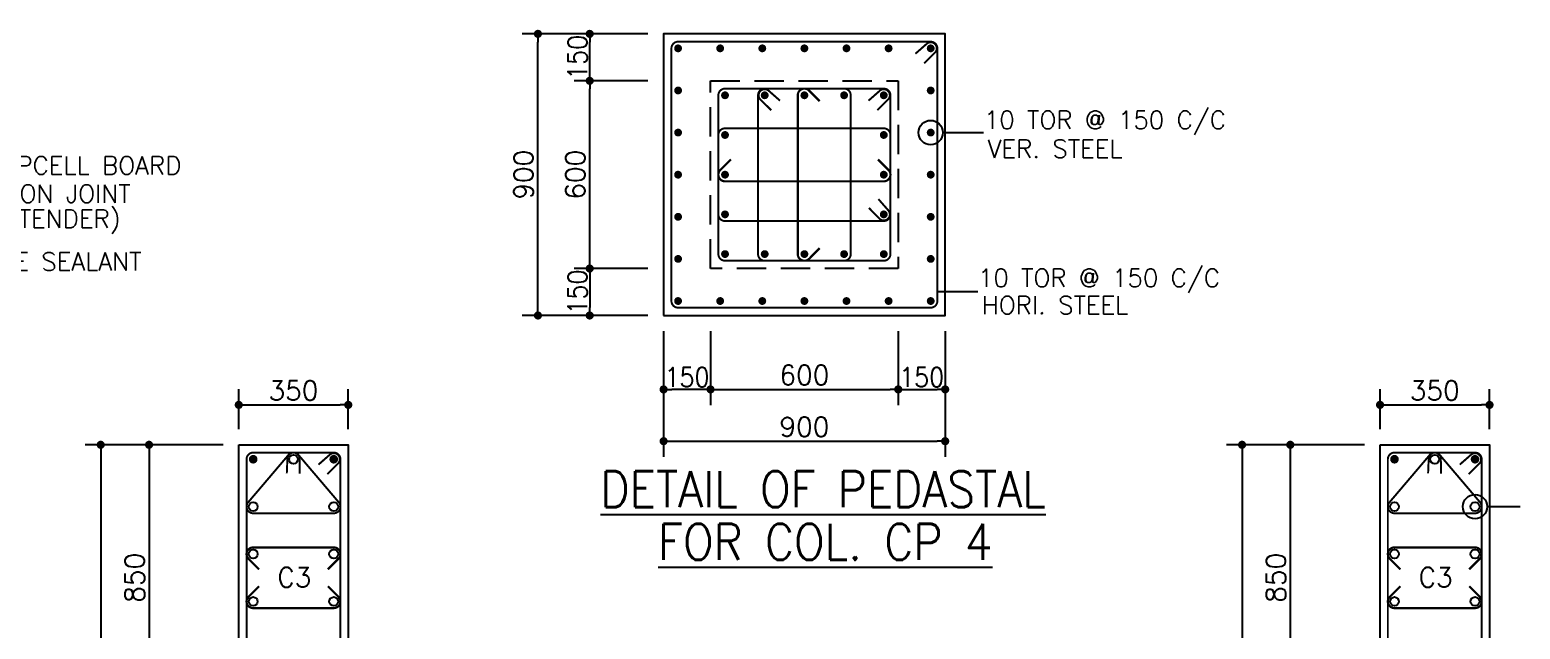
# Model space of a CAD drawing. Extents: x -200722 to 834823, y -494970 to 88783.
# Drawn here: x 282046 to 301102, y -155018 to -147356 of the extents above; entities that cross this region are included whole.
import ezdxf
from ezdxf.enums import TextEntityAlignment as Align

# ---------------------------------------------------------------- set-up
doc = ezdxf.new("R2010")
doc.units = 0
doc.header["$LTSCALE"] = 100
doc.header["$MEASUREMENT"] = 0
doc.header["$PDMODE"] = 34
doc.linetypes.add('HIDDEN', pattern=[0.375, 0.25, -0.125])
doc.layers.get('0').update_dxf_attribs({"linetype": 'CONTINUOUS'})
doc.layers.get('DEFPOINTS').update_dxf_attribs({"linetype": 'CONTINUOUS'})
for name, color, linetype in [('5', 4, 'CONTINUOUS'), ('BEAM', 4, 'CONTINUOUS'), ('COL. SHED. STEEL.', 6, 'CONTINUOUS'), ('column', 240, 'CONTINUOUS'), ('STEEL', 6, 'CONTINUOUS'), ('TEXT', 2, 'CONTINUOUS')]:
    doc.layers.add(name, color=color, linetype=linetype)
doc.layers.add('g-dim', color=6, linetype='CONTINUOUS', lineweight=9)
doc.styles.add('ROMANS', font='romans.shx')
doc.styles.get("Standard").update_dxf_attribs({"font": 'simplex.shx'})
doc.dimstyles.new('STANDARD$0', dxfattribs={"dimtxt": 2.5, "dimasz": 2.5, "dimexe": 2, "dimexo": 0.7, "dimgap": 0.9, "dimtad": 1, "dimdec": 0, "dimdsep": 46, "dimtxsty": 'ROMANS', "dimcen": 0.09, "dimclrd": 4, "dimclre": 4, "dimclrt": 3, "dimadec": 0, "dimazin": 0, "dimtfac": 1, "dimtdec": 0, "dimtmove": 0, "dimatfit": 3, "dimfxl": 1, "dimtolj": 1, "dimtzin": 0, "dimarcsym": 0})

# ---------------------------------------------------------------- blocks, each defined once
blk = doc.blocks.new('DOT')
at = {"color": 0, "linetype": 'ByBlock'}
blk.add_line((-0.5, 0), (-1, 0), dxfattribs=at)
at = {"color": 0, "linetype": 'ByBlock', "const_width": 0.5}
blk.add_lwpolyline([(-0.25, 0, 1), (0.25, 0, 1)], format="xyb", close=True, dxfattribs=at)
blk = doc.blocks.new('*D49')
at = {"layer": 'BEAM', "color": 0, "lineweight": -2, "transparency": 16777216}
for p, q in [((299310, -152461), (299310, -151951)), ((300710, -152461), (300710, -151951)), ((299414, -152151), (300606, -152151))]:
    blk.add_line(p, q, dxfattribs=at)
at = {"layer": 'DEFPOINTS', "color": 0, "lineweight": -3, "transparency": 16777216}
for p in [(300710, -152151), (299310, -152661, 0), (300710, -152661, 0)]:
    blk.add_point(p, dxfattribs=at)
at = {"layer": 'BEAM', "color": 0, "lineweight": -2, "transparency": 16777216, "xscale": 104, "yscale": 104, "zscale": 104, "rotation": 180}
blk.add_blockref('DOT', (299310, -152151), dxfattribs=at)
at = {"layer": 'BEAM', "color": 0, "lineweight": -2, "transparency": 16777216, "xscale": 104, "yscale": 104, "zscale": 104}
blk.add_blockref('DOT', (300710, -152151), dxfattribs=at)
at = {"layer": 'BEAM', "color": 0, "transparency": 16777216, "insert": (300010, -151967), "char_height": 248, "attachment_point": 5}
blk.add_mtext('\\A1;350', dxfattribs=at)
blk = doc.blocks.new('_DOT')
at = {"color": 0, "linetype": 'ByBlock'}
blk.add_line((-0.5, 0), (-1, 0), dxfattribs=at)
at = {"color": 0, "linetype": 'ByBlock', "const_width": 0.5}
blk.add_lwpolyline([(-0.25, 0, 1), (0.25, 0, 1)], format="xyb", close=True, dxfattribs=at)
blk = doc.blocks.new('*D50')
at = {"layer": 'BEAM', "color": 0, "lineweight": -2, "transparency": 16777216}
for p, q in [((299110, -152661), (297963, -152661)), ((298163, -152765), (298163, -155957)), ((299110, -156061), (297963, -156061))]:
    blk.add_line(p, q, dxfattribs=at)
at = {"layer": 'DEFPOINTS', "color": 0, "lineweight": -3, "transparency": 16777216}
for p in [(299310, -152661), (298163, -156061), (299310, -156061, 0)]:
    blk.add_point(p, dxfattribs=at)
at = {"layer": 'BEAM', "color": 0, "lineweight": -2, "transparency": 16777216, "xscale": 104, "yscale": 104, "zscale": 104}
for p, rotation in [((298163, -152661), 90), ((298163, -156061), 270)]:
    blk.add_blockref('DOT', p, dxfattribs=dict(at, rotation=rotation))
at = {"layer": 'BEAM', "color": 0, "transparency": 16777216, "insert": (297979, -154361), "char_height": 248, "attachment_point": 5, "rotation": 90}
blk.add_mtext('\\A1;850', dxfattribs=at)
blk = doc.blocks.new('*D51')
at = {"layer": 'BEAM', "color": 0, "lineweight": -2, "transparency": 16777216}
for p, q in [((299110, -152661), (297346, -152661)), ((297546, -152765), (297546, -172317)), ((299110, -172421), (297346, -172421))]:
    blk.add_line(p, q, dxfattribs=at)
at = {"layer": 'DEFPOINTS', "color": 0, "lineweight": -3, "transparency": 16777216}
for p in [(299310, -152661), (297546, -172421), (299310, -172421, 0)]:
    blk.add_point(p, dxfattribs=at)
at = {"layer": 'BEAM', "color": 0, "lineweight": -2, "transparency": 16777216, "xscale": 104, "yscale": 104, "zscale": 104}
for p, rotation in [((297546, -152661), 90), ((297546, -172421), 270)]:
    blk.add_blockref('DOT', p, dxfattribs=dict(at, rotation=rotation))
at = {"layer": 'BEAM', "color": 0, "transparency": 16777216, "insert": (297362, -162541), "char_height": 248, "attachment_point": 5, "rotation": 90}
blk.add_mtext('\\A1;4940', dxfattribs=at)
blk = doc.blocks.new('*D60')
at = {"layer": 'BEAM', "color": 0, "lineweight": -2, "transparency": 16777216}
for p, q in [((284718, -152461), (284718, -151951)), ((286118, -152461), (286118, -151951)), ((284822, -152151), (286014, -152151))]:
    blk.add_line(p, q, dxfattribs=at)
at = {"layer": 'DEFPOINTS', "color": 0, "lineweight": -3, "transparency": 16777216}
for p in [(286118, -152151), (284718, -152661, 0), (286118, -152661, 0)]:
    blk.add_point(p, dxfattribs=at)
at = {"layer": 'BEAM', "color": 0, "lineweight": -2, "transparency": 16777216, "xscale": 104, "yscale": 104, "zscale": 104, "rotation": 180}
blk.add_blockref('DOT', (284718, -152151), dxfattribs=at)
at = {"layer": 'BEAM', "color": 0, "lineweight": -2, "transparency": 16777216, "xscale": 104, "yscale": 104, "zscale": 104}
blk.add_blockref('DOT', (286118, -152151), dxfattribs=at)
at = {"layer": 'BEAM', "color": 0, "transparency": 16777216, "insert": (285418, -151967), "char_height": 248, "attachment_point": 5}
blk.add_mtext('\\A1;350', dxfattribs=at)
blk = doc.blocks.new('*D61')
at = {"layer": 'BEAM', "color": 0, "lineweight": -2, "transparency": 16777216}
for p, q in [((284518, -152661), (283371, -152661)), ((283571, -152765), (283571, -155957)), ((284518, -156061), (283371, -156061))]:
    blk.add_line(p, q, dxfattribs=at)
at = {"layer": 'DEFPOINTS', "color": 0, "lineweight": -3, "transparency": 16777216}
for p in [(284718, -152661), (283571, -156061), (284718, -156061, 0)]:
    blk.add_point(p, dxfattribs=at)
at = {"layer": 'BEAM', "color": 0, "lineweight": -2, "transparency": 16777216, "xscale": 104, "yscale": 104, "zscale": 104}
for p, rotation in [((283571, -152661), 90), ((283571, -156061), 270)]:
    blk.add_blockref('DOT', p, dxfattribs=dict(at, rotation=rotation))
at = {"layer": 'BEAM', "color": 0, "transparency": 16777216, "insert": (283387, -154361), "char_height": 248, "attachment_point": 5, "rotation": 90}
blk.add_mtext('\\A1;850', dxfattribs=at)
blk = doc.blocks.new('*D62')
at = {"layer": 'BEAM', "color": 0, "lineweight": -2, "transparency": 16777216}
for p, q in [((284518, -152661), (282753, -152661)), ((282953, -152765), (282953, -172317)), ((284518, -172421), (282753, -172421))]:
    blk.add_line(p, q, dxfattribs=at)
at = {"layer": 'DEFPOINTS', "color": 0, "lineweight": -3, "transparency": 16777216}
for p in [(284718, -152661), (282953, -172421), (284718, -172421, 0)]:
    blk.add_point(p, dxfattribs=at)
at = {"layer": 'BEAM', "color": 0, "lineweight": -2, "transparency": 16777216, "xscale": 104, "yscale": 104, "zscale": 104}
for p, rotation in [((282953, -152661), 90), ((282953, -172421), 270)]:
    blk.add_blockref('DOT', p, dxfattribs=dict(at, rotation=rotation))
at = {"layer": 'BEAM', "color": 0, "transparency": 16777216, "insert": (282769, -162541), "char_height": 248, "attachment_point": 5, "rotation": 90}
blk.add_mtext('\\A1;4940', dxfattribs=at)
blk = doc.blocks.new('*D1140')
at = {"layer": 'BEAM', "color": 0, "lineweight": -2, "transparency": 16777216}
for p, q in [((289950, -147408), (289005, -147408)), ((289205, -147904), (289205, -147512)), ((289950, -148008), (289005, -148008))]:
    blk.add_line(p, q, dxfattribs=at)
at = {"layer": 'DEFPOINTS', "color": 0, "lineweight": -3, "transparency": 16777216}
for p in [(289205, -147408), (290150, -147408, 15995), (290150, -148008, 15995)]:
    blk.add_point(p, dxfattribs=at)
at = {"layer": 'BEAM', "color": 0, "lineweight": -2, "transparency": 16777216, "xscale": 104, "yscale": 104, "zscale": 104}
for p, rotation in [((289205, -147408), 90), ((289205, -148008), 270)]:
    blk.add_blockref('DOT', p, dxfattribs=dict(at, rotation=rotation))
at = {"layer": 'BEAM', "color": 0, "transparency": 16777216, "insert": (289049, -147708), "char_height": 248, "attachment_point": 5, "rotation": 90}
blk.add_mtext('\\A1;{\\W0.9;150}', dxfattribs=at)
blk = doc.blocks.new('*D1141')
at = {"layer": 'BEAM', "color": 0, "lineweight": -2, "transparency": 16777216}
for p, q in [((289950, -150408), (289005, -150408)), ((289205, -150512), (289205, -150904)), ((289950, -151008), (289005, -151008))]:
    blk.add_line(p, q, dxfattribs=at)
at = {"layer": 'DEFPOINTS', "color": 0, "lineweight": -3, "transparency": 16777216}
for p in [(290150, -150408, 15995), (289205, -151008), (290150, -151008, 15995)]:
    blk.add_point(p, dxfattribs=at)
at = {"layer": 'BEAM', "color": 0, "lineweight": -2, "transparency": 16777216, "xscale": 104, "yscale": 104, "zscale": 104}
for p, rotation in [((289205, -150408), 90), ((289205, -151008), 270)]:
    blk.add_blockref('DOT', p, dxfattribs=dict(at, rotation=rotation))
at = {"layer": 'BEAM', "color": 0, "transparency": 16777216, "insert": (289049, -150708), "char_height": 248, "attachment_point": 5, "rotation": 90}
blk.add_mtext('\\A1;{\\W0.9;150}', dxfattribs=at)
blk = doc.blocks.new('*D1142')
at = {"layer": 'BEAM', "color": 0, "lineweight": -2, "transparency": 16777216}
for p, q in [((289950, -148008), (289005, -148008)), ((289205, -150304), (289205, -148112)), ((289950, -150408), (289005, -150408))]:
    blk.add_line(p, q, dxfattribs=at)
at = {"layer": 'DEFPOINTS', "color": 0, "lineweight": -3, "transparency": 16777216}
for p in [(289205, -148008), (290150, -148008, 15995), (290150, -150408, 15995)]:
    blk.add_point(p, dxfattribs=at)
at = {"layer": 'BEAM', "color": 0, "lineweight": -2, "transparency": 16777216, "xscale": 104, "yscale": 104, "zscale": 104}
for p, rotation in [((289205, -148008), 90), ((289205, -150408), 270)]:
    blk.add_blockref('DOT', p, dxfattribs=dict(at, rotation=rotation))
at = {"layer": 'BEAM', "color": 0, "transparency": 16777216, "insert": (289021, -149208), "char_height": 248, "attachment_point": 5, "rotation": 90}
blk.add_mtext('\\A1;600', dxfattribs=at)
blk = doc.blocks.new('*D1143')
at = {"layer": 'BEAM', "color": 0, "lineweight": -2, "transparency": 16777216}
for p, q in [((289950, -147408), (288343, -147408)), ((288543, -150904), (288543, -147512)), ((289950, -151008), (288343, -151008))]:
    blk.add_line(p, q, dxfattribs=at)
at = {"layer": 'DEFPOINTS', "color": 0, "lineweight": -3, "transparency": 16777216}
for p in [(288543, -147408), (290150, -147408), (290150, -151008, 15995)]:
    blk.add_point(p, dxfattribs=at)
at = {"layer": 'BEAM', "color": 0, "lineweight": -2, "transparency": 16777216, "xscale": 104, "yscale": 104, "zscale": 104}
for p, rotation in [((288543, -147408), 90), ((288543, -151008), 270)]:
    blk.add_blockref('DOT', p, dxfattribs=dict(at, rotation=rotation))
at = {"layer": 'BEAM', "color": 0, "transparency": 16777216, "insert": (288359, -149208), "char_height": 248, "attachment_point": 5, "rotation": 90}
blk.add_mtext('\\A1;900', dxfattribs=at)
blk = doc.blocks.new('*D1144')
at = {"layer": 'BEAM', "color": 0, "lineweight": -2, "transparency": 16777216}
for p, q in [((293150, -151208), (293150, -152153)), ((293750, -151208), (293750, -152153)), ((293254, -151953), (293646, -151953))]:
    blk.add_line(p, q, dxfattribs=at)
at = {"layer": 'DEFPOINTS', "color": 0, "lineweight": -3, "transparency": 16777216}
for p in [(293150, -151008, 15995), (293750, -151008, 15995), (293750, -151953)]:
    blk.add_point(p, dxfattribs=at)
at = {"layer": 'BEAM', "color": 0, "lineweight": -2, "transparency": 16777216, "xscale": 104, "yscale": 104, "zscale": 104, "rotation": 180}
blk.add_blockref('DOT', (293150, -151953), dxfattribs=at)
at = {"layer": 'BEAM', "color": 0, "lineweight": -2, "transparency": 16777216, "xscale": 104, "yscale": 104, "zscale": 104}
blk.add_blockref('DOT', (293750, -151953), dxfattribs=at)
at = {"layer": 'BEAM', "color": 0, "transparency": 16777216, "insert": (293450, -151797), "char_height": 248, "attachment_point": 5}
blk.add_mtext('\\A1;{\\W0.9;150}', dxfattribs=at)
blk = doc.blocks.new('*D1145')
at = {"layer": 'BEAM', "color": 0, "lineweight": -2, "transparency": 16777216}
for p, q in [((290150, -151208), (290150, -152153)), ((290750, -151208), (290750, -152153)), ((290646, -151953), (290254, -151953))]:
    blk.add_line(p, q, dxfattribs=at)
at = {"layer": 'DEFPOINTS', "color": 0, "lineweight": -3, "transparency": 16777216}
for p in [(290150, -151008, 15995), (290750, -151008, 15995), (290150, -151953)]:
    blk.add_point(p, dxfattribs=at)
at = {"layer": 'BEAM', "color": 0, "lineweight": -2, "transparency": 16777216, "xscale": 104, "yscale": 104, "zscale": 104, "rotation": 180}
blk.add_blockref('DOT', (290150, -151953), dxfattribs=at)
at = {"layer": 'BEAM', "color": 0, "lineweight": -2, "transparency": 16777216, "xscale": 104, "yscale": 104, "zscale": 104}
blk.add_blockref('DOT', (290750, -151953), dxfattribs=at)
at = {"layer": 'BEAM', "color": 0, "transparency": 16777216, "insert": (290450, -151797), "char_height": 248, "attachment_point": 5}
blk.add_mtext('\\A1;{\\W0.9;150}', dxfattribs=at)
blk = doc.blocks.new('*D1146')
at = {"layer": 'BEAM', "color": 0, "lineweight": -2, "transparency": 16777216}
for p, q in [((290750, -151208), (290750, -152153)), ((293150, -151208), (293150, -152153)), ((290854, -151953), (293046, -151953))]:
    blk.add_line(p, q, dxfattribs=at)
at = {"layer": 'DEFPOINTS', "color": 0, "lineweight": -3, "transparency": 16777216}
for p in [(290750, -151008, 15995), (293150, -151008, 15995), (293150, -151953)]:
    blk.add_point(p, dxfattribs=at)
at = {"layer": 'BEAM', "color": 0, "lineweight": -2, "transparency": 16777216, "xscale": 104, "yscale": 104, "zscale": 104, "rotation": 180}
blk.add_blockref('DOT', (290750, -151953), dxfattribs=at)
at = {"layer": 'BEAM', "color": 0, "lineweight": -2, "transparency": 16777216, "xscale": 104, "yscale": 104, "zscale": 104}
blk.add_blockref('DOT', (293150, -151953), dxfattribs=at)
at = {"layer": 'BEAM', "color": 0, "transparency": 16777216, "insert": (291950, -151769), "char_height": 248, "attachment_point": 5}
blk.add_mtext('\\A1;600', dxfattribs=at)
blk = doc.blocks.new('*D1147')
at = {"layer": 'BEAM', "color": 0, "lineweight": -2, "transparency": 16777216}
for p, q in [((290150, -151208), (290150, -152815)), ((293750, -151208), (293750, -152815)), ((290254, -152615), (293646, -152615))]:
    blk.add_line(p, q, dxfattribs=at)
at = {"layer": 'DEFPOINTS', "color": 0, "lineweight": -3, "transparency": 16777216}
for p in [(290150, -151008, 15995), (293750, -151008), (293750, -152615)]:
    blk.add_point(p, dxfattribs=at)
at = {"layer": 'BEAM', "color": 0, "lineweight": -2, "transparency": 16777216, "xscale": 104, "yscale": 104, "zscale": 104, "rotation": 180}
blk.add_blockref('DOT', (290150, -152615), dxfattribs=at)
at = {"layer": 'BEAM', "color": 0, "lineweight": -2, "transparency": 16777216, "xscale": 104, "yscale": 104, "zscale": 104}
blk.add_blockref('DOT', (293750, -152615), dxfattribs=at)
at = {"layer": 'BEAM', "color": 0, "transparency": 16777216, "insert": (291950, -152431), "char_height": 248, "attachment_point": 5}
blk.add_mtext('\\A1;900', dxfattribs=at)

msp = doc.modelspace()

# ---------------------------------------------------------------- linework, layer by layer
at = {"layer": '5', "color": 18, "lineweight": -3, "ltscale": 0.4, "true_color": 0x000000, "elevation": 15994.8}
msp.add_lwpolyline([(290150.1, -151008), (293750.1, -151008), (293750.1, -147408), (290150.1, -147408)], close=True, dxfattribs=at)
at = {"layer": 'COL. SHED. STEEL.', "color": 140, "linetype": 'Continuous', "const_width": 25, "elevation": -0.1}
for points in [[(285348.2, -152796.7), (284835.2, -153400, 0.6217139), (284902.7, -153536.7), (285932.5, -153536.7, 0.6217139), (286000, -153400), (285487, -152796.7, 0.5176004)], [(299940.5, -152796.7), (299427.6, -153400, 0.6217139), (299495, -153536.7), (300524.9, -153536.7, 0.6217139), (300592.3, -153400), (300079.3, -152796.7, 0.5176004)]]:
    msp.add_lwpolyline(points, format="xyb", close=True, dxfattribs=at)
for points in [[(285498.2, -153030.1), (285494.6, -152830.2, 0.9275277), (285340.3, -152834.4), (285332.2, -153027.2)], [(300090.5, -153030.1), (300086.9, -152830.2, 0.9275277), (299932.7, -152834.4), (299924.6, -153027.2)]]:
    msp.add_lwpolyline(points, format="xyb", dxfattribs=at)
at = {"layer": 'column', "color": 4, "linetype": 'HIDDEN', "ltscale": 15, "elevation": 15994.8}
msp.add_lwpolyline([(290750.1, -148008), (293150.1, -148008), (293150.1, -150408), (290750.1, -150408), (290750.1, -148008)], dxfattribs=at)
at = {"layer": 'column', "color": 4, "linetype": 'Continuous', "elevation": -0.1}
for points in [[(284717.6, -152660.7), (286117.6, -152660.7), (286117.6, -156060.7), (284717.6, -156060.7)], [(299309.9, -152660.7), (300709.9, -152660.7), (300709.9, -156060.7), (299309.9, -156060.7)]]:
    msp.add_lwpolyline(points, close=True, dxfattribs=at)
at = {"layer": 'g-dim', "color": 6, "lineweight": -2, "const_width": 25, "elevation": 15994.8}
msp.add_lwpolyline([(290335.1, -150908), (293565.1, -150908, 0.4142136), (293650.1, -150823), (293650.1, -147593, 0.4142136), (293565.1, -147508), (290335.1, -147508, 0.4142136), (290250.1, -147593), (290250.1, -150823, 0.4142136)], format="xyb", close=True, dxfattribs=at)
msp.add_lwpolyline([(293481.9, -147783.9), (293624, -147643.2, 0.9275277), (293514.4, -147534.6), (293369.3, -147661.9)], format="xyb", dxfattribs=at)
at = {"layer": 'STEEL', "color": 18, "lineweight": -2, "true_color": 0x000000, "const_width": 50, "elevation": 15994.8}
for points in [[(290360.1, -147593, -1), (290310.1, -147593, -1)], [(290873.4, -147618, 1), (290873.4, -147568, 1)], [(291411.7, -147618, 1), (291411.7, -147568, 1)], [(291950.1, -147618, 1), (291950.1, -147568, 1)], [(292488.4, -147618, 1), (292488.4, -147568, 1)], [(293026.7, -147618, 1), (293026.7, -147568, 1)], [(293540.1, -147593, 1), (293590.1, -147593, 1)], [(290360.1, -148131.4, 1), (290310.1, -148131.4, 1)], [(293540.1, -148131.4, -1), (293590.1, -148131.4, -1)], [(290360.1, -148669.7, 1), (290310.1, -148669.7, 1)], [(293540.1, -148669.7, -1), (293590.1, -148669.7, -1)], [(290360.1, -149208, 1), (290310.1, -149208, 1)], [(293540.1, -149208, -1), (293590.1, -149208, -1)], [(290360.1, -149746.4, 1), (290310.1, -149746.4, 1)], [(293540.1, -149746.4, -1), (293590.1, -149746.4, -1)], [(290360.1, -150284.7, 1), (290310.1, -150284.7, 1)], [(293540.1, -150284.7, -1), (293590.1, -150284.7, -1)], [(290360.1, -150823, 1), (290310.1, -150823, 1)], [(290873.4, -150798, -1), (290873.4, -150848, -1)], [(291411.7, -150798, -1), (291411.7, -150848, -1)], [(291950.1, -150798, -1), (291950.1, -150848, -1)], [(292488.4, -150798, -1), (292488.4, -150848, -1)], [(293026.7, -150798, -1), (293026.7, -150848, -1)], [(293540.1, -150823, -1), (293590.1, -150823, -1)]]:
    msp.add_lwpolyline(points, format="xyb", close=True, dxfattribs=at)
at = {"layer": 'STEEL', "color": 8, "const_width": 25, "elevation": 15994.8}
for points in [[(292965.1, -148108), (290935.1, -148108, 0.4142136), (290850.1, -148193), (290850.1, -150223, 0.4142136), (290935.1, -150308), (292965.1, -150308, 0.4142136), (293050.1, -150223), (293050.1, -148193, 0.4142136)], [(292457.6, -148108), (291442.6, -148108, 0.4142136), (291357.6, -148193), (291357.6, -150223, 0.4142136), (291442.6, -150308), (292457.6, -150308, 0.4142136), (292542.6, -150223), (292542.6, -148193, 0.4142136)], [(293050.1, -148700.5), (293050.1, -149715.5, -0.4142136), (292965.1, -149800.5), (290935.1, -149800.5, -0.4142136), (290850.1, -149715.5), (290850.1, -148700.5, -0.4142136), (290935.1, -148615.5), (292965.1, -148615.5, -0.4142136)]]:
    msp.add_lwpolyline(points, format="xyb", close=True, dxfattribs=at)
at = {"layer": 'STEEL', "color": 8, "ltscale": 0.4, "const_width": 50, "elevation": 15994.8}
for points in [[(290910.1, -148193, 1), (290960.1, -148193, 1)], [(291417.6, -148193, 1), (291467.6, -148193, 1)], [(291925.1, -148193, 1), (291975.1, -148193, 1)], [(292432.6, -148193, 1), (292482.6, -148193, 1)], [(292940.1, -148193, 1), (292990.1, -148193, 1)], [(290935.1, -148725.5, 1), (290935.1, -148675.5, 1)], [(292965.1, -148725.5, -1), (292965.1, -148675.5, -1)], [(290935.1, -149233, 1), (290935.1, -149183, 1)], [(292965.1, -149233, -1), (292965.1, -149183, -1)], [(290935.1, -149740.5, 1), (290935.1, -149690.5, 1)], [(292965.1, -149740.5, -1), (292965.1, -149690.5, -1)], [(290910.1, -150223, 1), (290960.1, -150223, 1)], [(291417.6, -150223, -1), (291467.6, -150223, -1)], [(291925.1, -150223, -1), (291975.1, -150223, -1)], [(292432.6, -150223, -1), (292482.6, -150223, -1)], [(292940.1, -150223, 1), (292990.1, -150223, 1)]]:
    msp.add_lwpolyline(points, format="xyb", close=True, dxfattribs=at)
at = {"layer": 'STEEL', "color": 8, "const_width": 25, "elevation": 15994.8}
for points in [[(291525.8, -148383.9), (291383.7, -148243.2, -0.9275277), (291493.3, -148134.6), (291638.3, -148261.9)], [(292881.9, -148383.9), (293024, -148243.2, 0.9275277), (292914.4, -148134.6), (292769.3, -148261.9)], [(292774.2, -149632.4), (292914.9, -149774.4, 0.9275277), (293023.5, -149664.8), (292896.2, -149519.8)]]:
    msp.add_lwpolyline(points, format="xyb", dxfattribs=at)
at = {"layer": 'STEEL', "color": 8, "elevation": 15994.8}
for points in [[(292145.2, -148268, 28, 28, 0), (292010.2, -148132.9, 28, 28, 0.6681786), (291865.1, -148193, 28, 28, 0), (291865.1, -150223, 28, 28, 0.6681786), (292010.2, -150283.1, 28, 28, 0), (292145.2, -150148.1, 0, 0, 0)], [(292890.1, -149012.9, 28, 28, 0), (293025.2, -149147.9, 28, 28, -0.6681786), (292965.1, -149293, 28, 28, 0), (290935.1, -149293, 28, 28, -0.6681786), (290875, -149147.9, 28, 28, 0), (291010, -149012.9, 0, 0, 0)]]:
    msp.add_lwpolyline(points, format="xyseb", dxfattribs=at)
at = {"layer": 'STEEL', "color": 18, "true_color": 0x000000, "const_width": 25, "elevation": -0.1}
for points in [[(284902.6, -155960.7), (285932.6, -155960.7, 0.4142136), (286017.6, -155875.7), (286017.6, -152845.7, 0.4142136), (285932.6, -152760.7), (284902.6, -152760.7, 0.4142136), (284817.6, -152845.7), (284817.6, -155875.7, 0.4142136)], [(299494.9, -155960.7), (300524.9, -155960.7, 0.4142136), (300609.9, -155875.7), (300609.9, -152845.7, 0.4142136), (300524.9, -152760.7), (299494.9, -152760.7, 0.4142136), (299409.9, -152845.7), (299409.9, -155875.7, 0.4142136)]]:
    msp.add_lwpolyline(points, format="xyb", close=True, dxfattribs=at)
at = {"layer": 'STEEL', "color": 18, "linetype": 'Continuous', "true_color": 0x000000, "const_width": 55, "elevation": -0.1}
for points in [[(284902.6, -152818.2, -1), (284902.6, -152873.2, -1)], [(285932.6, -152818.2, 1), (285932.6, -152873.2, 1)], [(299494.9, -152818.2, -1), (299494.9, -152873.2, -1)], [(300524.9, -152818.2, 1), (300524.9, -152873.2, 1)]]:
    msp.add_lwpolyline(points, format="xyb", close=True, dxfattribs=at)
at = {"layer": 'STEEL', "color": 18, "true_color": 0x000000, "const_width": 25, "elevation": -0.1}
for points in [[(285849.4, -153036.6), (285991.5, -152895.9, 0.9275277), (285881.9, -152787.3), (285736.9, -152914.6)], [(300441.7, -153036.6), (300583.8, -152895.9, 0.9275277), (300474.2, -152787.3), (300329.2, -152914.6)]]:
    msp.add_lwpolyline(points, format="xyb", dxfattribs=at)
at = {"layer": 'STEEL', "color": 40, "elevation": -0.1}
for points in [[(284977.6, -154252.9, 28, 28, 0), (284842.5, -154117.8, 28, 28, -0.6681786), (284902.6, -153972.7, 28, 28, 0), (285932.6, -153972.7, 28, 28, -0.6681786), (285992.7, -154117.8, 28, 28, 0), (285857.6, -154252.9, 0, 0, 0)], [(299569.9, -154252.9, 28, 28, 0), (299434.8, -154117.8, 28, 28, -0.6681786), (299494.9, -153972.7, 28, 28, 0), (300524.9, -153972.7, 28, 28, -0.6681786), (300585, -154117.8, 28, 28, 0), (300450, -154252.9, 0, 0, 0)], [(284977.6, -154468.6, 28, 28, 0), (284842.5, -154603.6, 28, 28, 0.6681786), (284902.6, -154748.7, 28, 28, 0), (285932.6, -154748.7, 28, 28, 0.6681786), (285992.7, -154603.6, 28, 28, 0), (285857.6, -154468.6, 0, 0, 0)], [(299569.9, -154468.6, 28, 28, 0), (299434.8, -154603.6, 28, 28, 0.6681786), (299494.9, -154748.7, 28, 28, 0), (300524.9, -154748.7, 28, 28, 0.6681786), (300585, -154603.6, 28, 28, 0), (300450, -154468.6, 0, 0, 0)]]:
    msp.add_lwpolyline(points, format="xyseb", dxfattribs=at)
at = {"layer": 'STEEL', "color": 0}
for centre in [(285417.6, -152845.7, -0.1), (300009.9, -152845.7, -0.1), (284902.6, -153451.7, -0.1), (285932.6, -153451.7, -0.1), (299494.9, -153451.7, -0.1), (300524.9, -153451.7, -0.1), (284902.6, -154057.7, -0.1), (285932.6, -154057.7, -0.1), (299494.9, -154057.7, -0.1), (300524.9, -154057.7, -0.1), (284902.6, -154663.7, -0.1), (285932.6, -154663.7, -0.1), (299494.9, -154663.7, -0.1), (300524.9, -154663.7, -0.1)]:
    msp.add_circle(centre, 57, dxfattribs=at)
at = {"layer": 'TEXT', "color": 18, "true_color": 0x000000}
for p, q in [((293720.9, -148669.7, 15994.8), (294239.7, -148669.7, 15994.8)), ((293650.1, -150702.3, 15994.8), (294168.9, -150702.3, 15994.8)), ((300679.9, -153451.7, -0.1), (301102.1, -153451.7, -0.1))]:
    msp.add_line(p, q, dxfattribs=at)
for centre, radius in [((293565.1, -148669.7, 15994.8), 155.8), ((300524.9, -153451.7, -0.1), 155)]:
    msp.add_circle(centre, radius, dxfattribs=at)

# ---------------------------------------------------------------- texts
for s, p in [('10 TOR @ 150 C/C', (294244.8, -148508.2, 15994.8)), ('VER. STEEL', (294293.2, -148876.3, 15994.8)), ('10 TOR @ 150 C/C', (294168.9, -150527.6, 15994.8)), ('HORI. STEEL', (294218.8, -150875.9, 15994.8))]:
    msp.add_text(s, height=230, dxfattribs=at).set_placement(p, align=Align.MIDDLE_LEFT)
at = {"layer": 'TEXT', "color": 18, "true_color": 0x000000, "style": 'ROMANS'}
for s, p in [('SUPREME CAPCELL BOARD ', (279894.8, -149205, -7446.6)), ('FOR EXPANSION JOINT', (279894.8, -149566.7, -7446.6)), ('(OR AS PER TENDER)', (279894.8, -149885.8, -7446.6))]:
    msp.add_text(s, height=230, dxfattribs=at).set_placement(p)
msp.add_text('POLYSULPHIDE SEALANT', height=230, dxfattribs=at).set_placement((279788.4, -150319.1, -7446.6), align=Align.MIDDLE_LEFT)
at = {"layer": 'TEXT', "color": 18, "true_color": 0x000000, "style": 'ROMANS', "width": 0.9}
for s, p in [('%%UDETAIL OF PEDASTAL', (292190.1, -153228.4)), ('%%UFOR COL. CP 4', (292216.6, -153901.7))]:
    msp.add_text(s, height=460, dxfattribs=at).set_placement(p, align=Align.MIDDLE)
at = {"layer": 'TEXT', "color": 18, "true_color": 0x000000, "width": 0.99}
for p in [(285211.5, -154354.4, -0.3), (299803.8, -154354.4, -0.3)]:
    msp.add_text('C3', height=250, dxfattribs=at).set_placement(p, align=Align.MIDDLE_LEFT)

# ---------------------------------------------------------------- dimensions: what is measured, and where the dimension line sits
at = {"layer": 'BEAM', "color": 18, "true_color": 0x000000}
for base, p1, p2, picture, middle in [((288543.2, -147408), (290150.1, -151008, 15994.8), (290150.1, -147408), '*D1143', (288359.2, -149208)), ((289205.3, -148008), (290150.1, -150408, 15994.8), (290150.1, -148008, 15994.8), '*D1142', (289021.3, -149208)), ((282953.5, -172420.7, -0.3), (284717.6, -152660.7, -0.3), (284717.6, -172420.7, -0.1), '*D62', (282769.5, -162540.7, -0.3)), ((283570.8, -156060.7, -0.3), (284717.6, -152660.7, -0.3), (284717.6, -156060.7, -0.1), '*D61', (283386.8, -154360.7, -0.3)), ((297545.8, -172420.7, -0.3), (299309.9, -152660.7, -0.3), (299309.9, -172420.7, -0.1), '*D51', (297361.8, -162540.7, -0.3)), ((298163.1, -156060.7, -0.3), (299309.9, -152660.7, -0.3), (299309.9, -156060.7, -0.1), '*D50', (297979.1, -154360.7, -0.3))]:
    dim = msp.add_linear_dim(base=base, p1=p1, p2=p2, angle=90, dimstyle='STANDARD$0', override={"dimscale": 8, "dimtxt": 31, "dimasz": 13, "dimexe": 25, "dimexo": 25, "dimgap": 7.5, "dimlfac": 0.25, "dimzin": 3, "dimtxsty": 'Standard', "dimblk": 'DOT', "dimcen": 3, "dimdle": 4, "dimclrd": 0, "dimclre": 0, "dimclrt": 0, "dimtmove": 2, "dimldrblk": 'DOT', "dimtzin": 3}, dxfattribs=at)
    dim.commit()
    dim.dimension.update_dxf_attribs({"geometry": picture, "text_midpoint": middle})
for base, p1, p2, angle, picture, middle in [((289205.3, -147408), (290150.1, -148008, 15994.8), (290150.1, -147408, 15994.8), 90, '*D1140', (289049.3, -147708)), ((289205.3, -151008), (290150.1, -150408, 15994.8), (290150.1, -151008, 15994.8), 270, '*D1141', (289049.3, -150708)), ((290150.1, -151952.8), (290750.1, -151008, 15994.8), (290150.1, -151008, 15994.8), 180, '*D1145', (290450.1, -151796.8))]:
    dim = msp.add_linear_dim(base=base, p1=p1, p2=p2, angle=angle, text='{\\W0.9;<>}', dimstyle='STANDARD$0', override={"dimscale": 8, "dimtxt": 31, "dimasz": 13, "dimexe": 25, "dimexo": 25, "dimgap": 4, "dimlfac": 0.25, "dimzin": 3, "dimtxsty": 'Standard', "dimblk": 'DOT', "dimcen": 3, "dimdle": 4, "dimclrd": 0, "dimclre": 0, "dimclrt": 0, "dimtmove": 2, "dimldrblk": 'DOT', "dimtzin": 3}, dxfattribs=at)
    dim.commit()
    dim.dimension.update_dxf_attribs({"geometry": picture, "text_midpoint": middle})
for base, p1, p2, picture, middle in [((293750.1, -152614.9), (290150.1, -151008, 15994.8), (293750.1, -151008), '*D1147', (291950.1, -152430.9)), ((293150.1, -151952.8), (290750.1, -151008, 15994.8), (293150.1, -151008, 15994.8), '*D1146', (291950.1, -151768.8)), ((286117.6, -152150.6, -0.3), (284717.6, -152660.7, -0.1), (286117.6, -152660.7, -0.1), '*D60', (285417.6, -151966.6, -0.3)), ((300709.9, -152150.6, -0.3), (299309.9, -152660.7, -0.1), (300709.9, -152660.7, -0.1), '*D49', (300009.9, -151966.6, -0.3))]:
    dim = msp.add_linear_dim(base=base, p1=p1, p2=p2, dimstyle='STANDARD$0', override={"dimscale": 8, "dimtxt": 31, "dimasz": 13, "dimexe": 25, "dimexo": 25, "dimgap": 7.5, "dimlfac": 0.25, "dimzin": 3, "dimtxsty": 'Standard', "dimblk": 'DOT', "dimcen": 3, "dimdle": 4, "dimclrd": 0, "dimclre": 0, "dimclrt": 0, "dimtmove": 2, "dimldrblk": 'DOT', "dimtzin": 3}, dxfattribs=at)
    dim.commit()
    dim.dimension.update_dxf_attribs({"geometry": picture, "text_midpoint": middle})
dim = msp.add_linear_dim(base=(293750.1, -151952.8), p1=(293150.1, -151008, 15994.8), p2=(293750.1, -151008, 15994.8), text='{\\W0.9;<>}', dimstyle='STANDARD$0', override={"dimscale": 8, "dimtxt": 31, "dimasz": 13, "dimexe": 25, "dimexo": 25, "dimgap": 4, "dimlfac": 0.25, "dimzin": 3, "dimtxsty": 'Standard', "dimblk": 'DOT', "dimcen": 3, "dimdle": 4, "dimclrd": 0, "dimclre": 0, "dimclrt": 0, "dimtmove": 2, "dimldrblk": 'DOT', "dimtzin": 3}, dxfattribs=at)
dim.commit()
dim.dimension.update_dxf_attribs({"geometry": '*D1144', "text_midpoint": (293450.1, -151796.8)})

doc.saveas('drawing.dxf')
